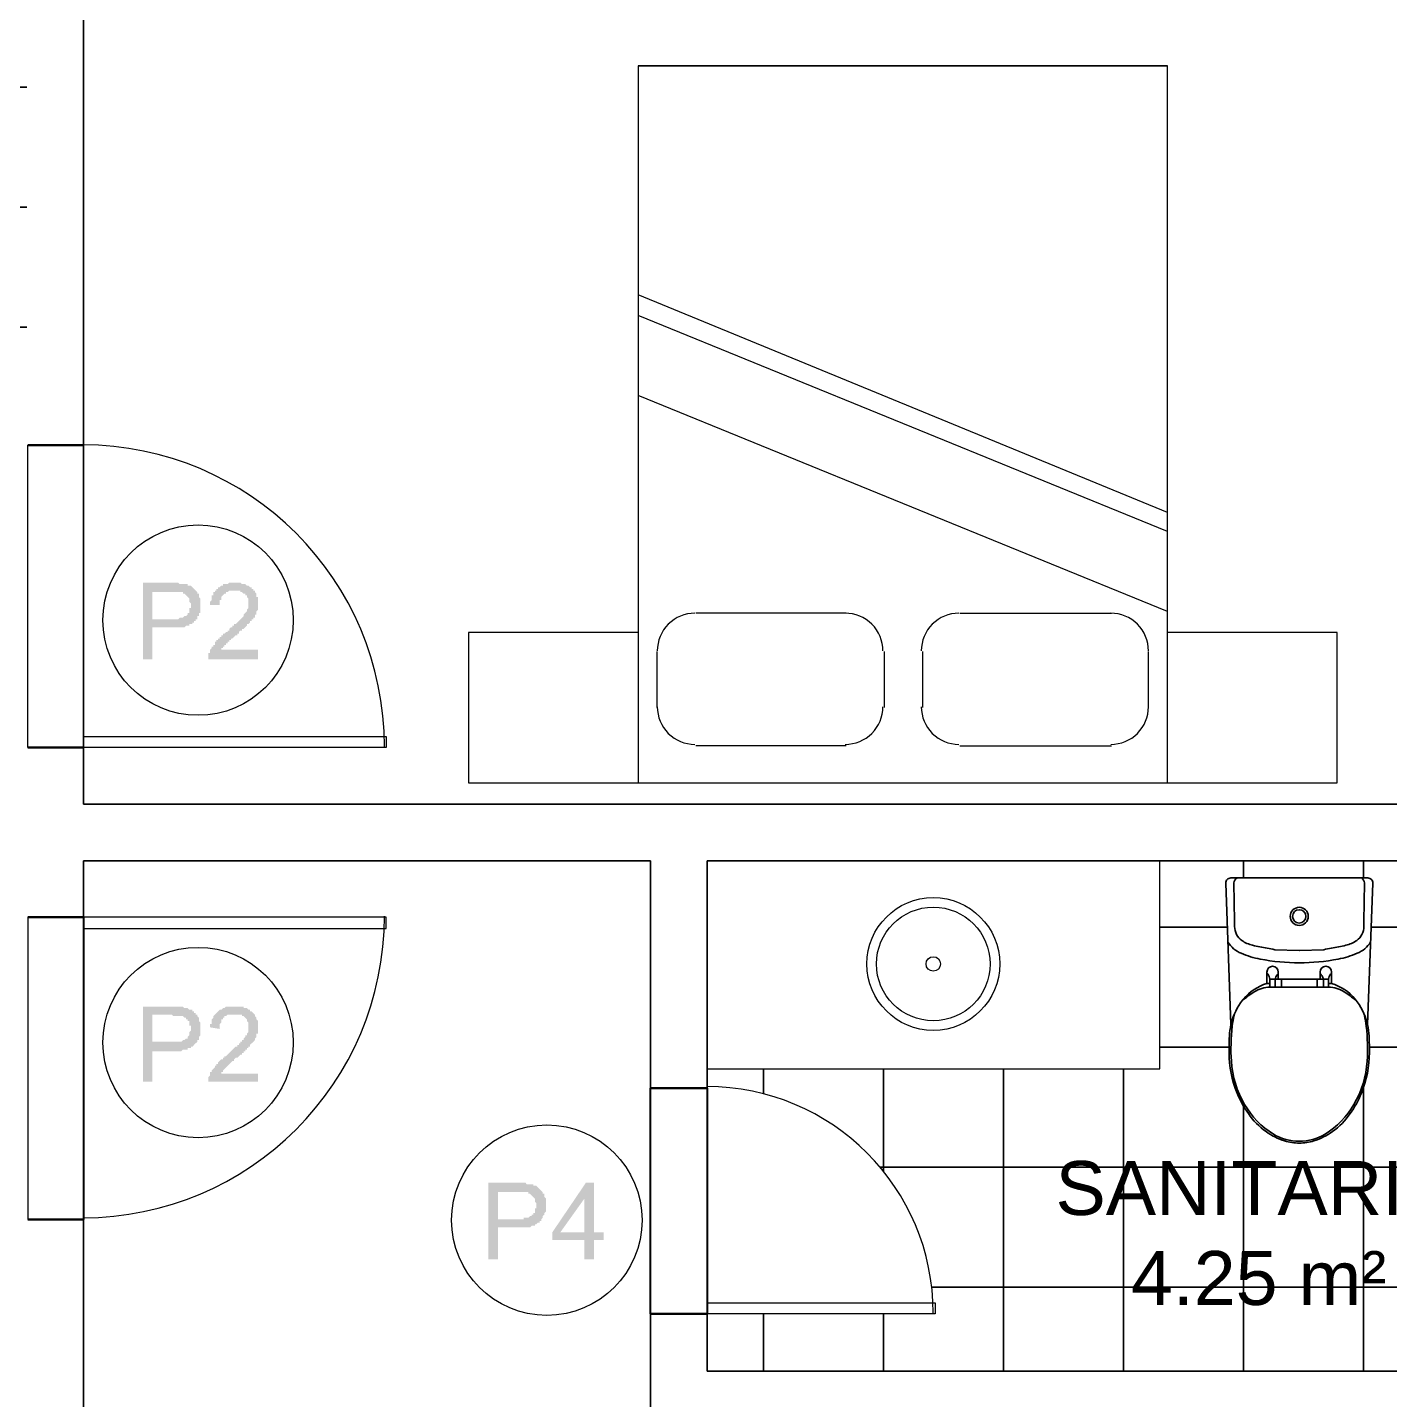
# Model space of a CAD drawing. Header units: metres. Extents: x 6 to 145, y 4 to 18.
# Drawn here: x 51.075 to 54.679, y 10.498 to 14.128 of the extents above; entities that cross this region are included whole.
import ezdxf

# ---------------------------------------------------------------- set-up
doc = ezdxf.new("R2010")
doc.units = ezdxf.units.M
doc.linetypes.add('DASHED2', pattern=[0.375, 0.25, -0.125])
doc.layers.get('0').update_dxf_attribs({"linetype": 'DASHED2'})
for name, color, linetype in [('01', 7, 'Continuous'), ('02', 7, 'Continuous'), ('03-parede vista', 6, 'Continuous'), ('18-Textos', 7, 'Continuous'), ('ARQ - Cotas', 9, 'Continuous'), ('ARQ_', 7, 'Continuous'), ('B_02', 7, 'Continuous'), ('COTA', 5, 'Continuous'), ('J', 7, 'Continuous'), ('MB 01', 7, 'Continuous'), ('O 01', 7, 'Continuous'), ('Q_ESQ CT', 7, 'Continuous'), ('XT', 7, 'Continuous')]:
    doc.layers.add(name, color=color, linetype=linetype)
doc.styles.add('ISA', font='stylu.ttf')
doc.styles.get("Standard").update_dxf_attribs({"font": 'arial.ttf'})
doc.dimstyles.new('ANAPAULA25', dxfattribs={"dimscale": 0, "dimtxt": 0.04, "dimasz": 0.02, "dimexe": 0.1, "dimexo": 0.4, "dimgap": 0.05, "dimtad": 1, "dimzin": 4, "dimdsep": 46, "dimtxsty": 'ISA', "dimblk": 'OBLIQUE', "dimcen": 0.03, "dimse1": 1, "dimse2": 1, "dimclrd": 256, "dimclrt": 256, "dimadec": 0, "dimazin": 0, "dimtfac": 1, "dimtmove": 2, "dimatfit": 3, "dimldrblk": 'OPEN30', "dimfxl": 0.1, "dimtolj": 1, "dimtzin": 0, "dimlwd": -1, "dimarcsym": 0})

# ---------------------------------------------------------------- blocks, each defined once
blk = doc.blocks.new('AD')
at = {"color": 0, "linetype": 'Continuous'}
for p, q in [((13.4033, 14.8185), (13.4111, 14.8183)), ((13.4415, 14.8296), (13.4415, 14.8089)), ((13.5362, 14.8296), (13.5362, 14.8089)), ((13.5745, 14.8185), (13.5667, 14.8183))]:
    blk.add_line(p, q, dxfattribs=at)
blk.add_lwpolyline([(13.4889, 14.3963, 0.080504), (13.5275, 14.402, 0.078597), (13.5767, 14.4266, 0.085165), (13.6236, 14.474, 0.054662), (13.6534, 14.5284, 0.097935), (13.6747, 14.6355, 0.011399), (13.6737, 14.679, 0.044817), (13.6696, 14.7096), (13.6835, 15.0837, 0.425161), (13.6701, 15.0976), (13.4889, 15.0976), (13.3076, 15.0976, 0.425161), (13.2942, 15.0837), (13.3081, 14.7096, 0.044817), (13.304, 14.679, 0.011399), (13.3031, 14.6355, 0.097935), (13.3244, 14.5284, 0.054662), (13.3542, 14.474, 0.085165), (13.401, 14.4266, 0.078597), (13.4502, 14.402, 0.080504)], format="xyb", close=True, dxfattribs=at)
for points in [[(13.3242, 15.0976, 0.222111), (13.3161, 15.0846), (13.3178, 14.982), (13.3178, 14.9692, 0.24332), (13.3369, 14.9323, 0.097363), (13.3655, 14.9194, 0.013235), (13.4041, 14.9115, -0.00515), (13.424, 14.9078), (13.4885, 14.9057)], [(13.6536, 15.0976, -0.222111), (13.6616, 15.0846), (13.66, 14.982), (13.66, 14.9692, -0.24332), (13.6409, 14.9323, -0.097363), (13.6122, 14.9194, -0.013235), (13.5736, 14.9115, 0.00515), (13.5537, 14.9078), (13.4893, 14.9057)], [(13.3, 14.9281, 0.153096), (13.3352, 14.8983, 0.052881), (13.3859, 14.8829, 0.046165), (13.4889, 14.873, 0.046165), (13.5919, 14.8829, 0.052881), (13.6425, 14.8983, 0.153096), (13.6777, 14.9281)], [(13.3412, 14.777, -0.148081), (13.4033, 14.8185), (13.4033, 14.8487, -1), (13.4335, 14.8487), (13.4335, 14.8296), (13.4889, 14.8296), (13.5442, 14.8296), (13.5442, 14.8487, -1), (13.5745, 14.8487), (13.5745, 14.8185, -0.148081), (13.6366, 14.777)], [(13.4111, 14.8089), (13.4111, 14.8295, 0.141063), (13.4056, 14.8436, 0.495304), (13.4033, 14.8436)], [(13.425, 14.8089), (13.425, 14.8296, -0.150493), (13.4307, 14.8415, -0.067488), (13.4336, 14.8439)], [(13.5528, 14.8089), (13.5528, 14.8296, 0.150493), (13.547, 14.8415, 0.067488), (13.5441, 14.8439)], [(13.5667, 14.8089), (13.5667, 14.8295, -0.141063), (13.5722, 14.8436, -0.495304), (13.5745, 14.8436)], [(13.3388, 14.774, -0.022932), (13.3699, 14.7959, -0.131414), (13.4113, 14.8089)], [(13.3388, 14.774, -0.005944), (13.3412, 14.777)], [(13.639, 14.774, 0.022932), (13.6079, 14.7959, 0.131414), (13.5665, 14.8089)], [(13.6366, 14.777, -0.109886), (13.6685, 14.7141, -0.006747), (13.6696, 14.7096)], [(13.3081, 14.7096, -0.006747), (13.3092, 14.7141, -0.103874), (13.3388, 14.774, -0.103874)], [(13.4889, 14.401, -0.142506), (13.4204, 14.42, -0.122701), (13.3443, 14.4981, -0.11652), (13.3092, 14.6127, -0.045048), (13.3116, 14.7055, -0.024714), (13.3163, 14.734)], [(13.4889, 14.401, 0.142506), (13.5573, 14.42, 0.122701), (13.6335, 14.4981, 0.11652), (13.6685, 14.6127, 0.045048), (13.6661, 14.7055, 0.024714), (13.6614, 14.734)]]:
    blk.add_lwpolyline(points, format="xyb", dxfattribs=at)
for points in [[(13.4335, 14.8296), (13.4113, 14.8296)], [(13.5442, 14.8296), (13.5665, 14.8296)], [(13.4889, 14.8089), (13.4113, 14.8089)], [(13.4889, 14.8089), (13.5665, 14.8089)]]:
    blk.add_lwpolyline(points, dxfattribs=at)
at = {"color": 0}
for radius in [0.0239, 0.0177]:
    blk.add_circle((13.4889, 14.996), radius, dxfattribs=at)
blk = doc.blocks.new('_Oblique')
at = {"color": 0, "linetype": 'ByBlock', "lineweight": -2}
blk.add_line((-0.5, -0.5), (0.5, 0.5), dxfattribs=at)
blk = doc.blocks.new('*D278')
at = {"layer": 'COTA', "ltscale": 1000, "transparency": 16777216}
blk.add_line((42.0734, 4.2115), (56.1734, 4.2115), dxfattribs=at)
at = {"layer": 'Defpoints', "color": 0, "ltscale": 1000, "transparency": 16777216}
for p in [(42.0734, 11.3232), (56.1734, 11.3232), (56.1734, 4.2115)]:
    blk.add_point(p, dxfattribs=at)
at = {"layer": 'COTA', "ltscale": 1000, "transparency": 16777216, "xscale": 0.02, "yscale": 0.02, "zscale": 0.02, "rotation": 180}
blk.add_blockref('_Oblique', (42.0734, 4.2115), dxfattribs=at)
at = {"layer": 'COTA', "ltscale": 1000, "transparency": 16777216, "xscale": 0.02, "yscale": 0.02, "zscale": 0.02}
blk.add_blockref('_Oblique', (56.1734, 4.2115), dxfattribs=at)
at = {"layer": 'COTA', "ltscale": 1000, "transparency": 16777216, "insert": (49.1234, 4.2825), "char_height": 0.04, "attachment_point": 5, "style": 'ISA'}
blk.add_mtext('\\A1;14.10', dxfattribs=at)
blk = doc.blocks.new('_Open30')
at = {"layer": 'ARQ - Cotas', "color": 0, "lineweight": -2}
for p, q in [((-1, 0.27), (0, 0)), ((0, 0), (-1, -0.27)), ((0, 0), (-1, 0))]:
    blk.add_line(p, q, dxfattribs=at)
blk = doc.blocks.new('*D306')
at = {"layer": 'COTA', "ltscale": 1000, "transparency": 16777216}
blk.add_line((56.1734, 16.7081), (42.0734, 16.7081), dxfattribs=at)
at = {"layer": 'Defpoints', "color": 0, "ltscale": 1000, "transparency": 16777216}
for p in [(42.0734, 16.7081), (42.0734, 12.0732), (56.1734, 12.0732)]:
    blk.add_point(p, dxfattribs=at)
at = {"layer": 'COTA', "ltscale": 1000, "transparency": 16777216, "xscale": 0.02, "yscale": 0.02, "zscale": 0.02, "rotation": 180}
blk.add_blockref('_Oblique', (42.0734, 16.7081), dxfattribs=at)
at = {"layer": 'COTA', "ltscale": 1000, "transparency": 16777216, "xscale": 0.02, "yscale": 0.02, "zscale": 0.02}
blk.add_blockref('_Oblique', (56.1734, 16.7081), dxfattribs=at)
at = {"layer": 'COTA', "ltscale": 1000, "transparency": 16777216, "insert": (49.1234, 16.7792), "char_height": 0.04, "attachment_point": 5, "style": 'ISA'}
blk.add_mtext('\\A1;14.10', dxfattribs=at)
blk = doc.blocks.new('*D320')
at = {"layer": 'COTA', "ltscale": 1000, "transparency": 16777216}
blk.add_line((41.1987, 16.0232), (41.1987, 5.8732), dxfattribs=at)
at = {"layer": 'Defpoints', "color": 0, "ltscale": 1000, "transparency": 16777216}
for p in [(49.4234, 16.0232), (41.1987, 5.8732), (51.2234, 5.8732)]:
    blk.add_point(p, dxfattribs=at)
at = {"layer": 'COTA', "ltscale": 1000, "transparency": 16777216, "xscale": 0.02, "yscale": 0.02, "zscale": 0.02}
for p, rotation in [((41.1987, 16.0232), 90), ((41.1987, 5.8732), 270)]:
    blk.add_blockref('_Oblique', p, dxfattribs=dict(at, rotation=rotation))
at = {"layer": 'COTA', "ltscale": 1000, "transparency": 16777216, "insert": (41.1276, 10.9482), "char_height": 0.04, "attachment_point": 5, "rotation": 90, "style": 'ISA'}
blk.add_mtext('\\A1;10.15', dxfattribs=at)

msp = doc.modelspace()

# ---------------------------------------------------------------- hatches: boundary and pattern name
at = {"ltscale": 1000}
h = msp.add_hatch(dxfattribs=at)
h.set_pattern_fill('ANSI37', color=8, scale=0.1, angle=45)
h.paths.add_polyline_path([(55.024, 11.9232), (54.0715, 11.9232), (54.0715, 11.3728), (52.8734, 11.3728), (52.8734, 11.3263, -0.400597), (53.4709, 10.7543), (53.4764, 10.7543), (53.4764, 10.7247), (52.8734, 10.7247), (52.8734, 10.5732), (55.024, 10.5732)])
h.paths.add_polyline_path([(54.6047, 11.3091, -0.054662), (54.5749, 11.2546, -0.085165), (54.528, 11.2073, -0.078597), (54.4788, 11.1826, -0.080504), (54.4402, 11.1769, -0.080504), (54.4016, 11.1826, -0.078597), (54.3524, 11.2073, -0.085165), (54.3055, 11.2546, -0.054662), (54.2757, 11.3091, -0.097935), (54.2544, 11.4161, -0.011399), (54.2554, 11.4597, -0.044817), (54.2595, 11.4902), (54.2455, 11.8643, -0.425161), (54.259, 11.8782), (54.4402, 11.8782), (54.6214, 11.8782, -0.425161), (54.6348, 11.8643), (54.6209, 11.4902, -0.044817), (54.625, 11.4597, -0.011399), (54.626, 11.4161, -0.097935)], flags=16)
h.paths.add_polyline_path([(54.5903, 11.5546, 0.022932), (54.5592, 11.5765, 0.131414), (54.5178, 11.5895), (54.4402, 11.5895), (54.3626, 11.5895, 0.131414), (54.3212, 11.5765, 0.022932), (54.2901, 11.5546, -0.005944), (54.2925, 11.5576, -0.148081), (54.3546, 11.5991), (54.3546, 11.6294, -1), (54.3849, 11.6294), (54.3849, 11.6102), (54.4402, 11.6102), (54.4955, 11.6102), (54.4955, 11.6294, -1), (54.5258, 11.6294), (54.5258, 11.5991, -0.148081), (54.5879, 11.5576, -0.005944)], flags=0)
h.paths.add_polyline_path([(54.4163, 11.7766, -1), (54.464, 11.7766, -1)], flags=0)
h.paths.add_polyline_path([(54.4225, 11.7766, -1), (54.4579, 11.7766, -1)], flags=0)
h.paths.add_polyline_path([(56.0234, 11.9232), (55.0536, 11.9232), (55.0536, 10.5732), (56.0234, 10.5732)])
h.paths.add_polyline_path([(47.7925, 14.6732), (47.3234, 14.6732), (47.0234, 14.6732), (47.0234, 13.2732), (47.7925, 13.2732)])
h.paths.add_polyline_path([(49.0202, 14.6732), (47.8221, 14.6732), (47.8221, 13.2732), (48.1761, 13.2732), (48.1761, 13.2732), (48.1761, 13.8749, -0.009569), (48.199, 13.8743), (48.2057, 13.8743), (48.2057, 13.874, -0.399669), (48.7722, 13.2732), (48.773, 13.2732), (49.0202, 13.2732)])
h.paths.add_polyline_path([(48.0802, 14.1779, -0.011399), (48.0812, 14.2214, -0.044817), (48.0853, 14.252), (48.0713, 14.6261, -0.425161), (48.0848, 14.64), (48.266, 14.64), (48.4472, 14.64, -0.425161), (48.4606, 14.6261), (48.4467, 14.252, -0.044817), (48.4508, 14.2214, -0.011399), (48.4518, 14.1779, -0.097935), (48.4305, 14.0709, -0.054662), (48.4007, 14.0164, -0.085165), (48.3538, 13.969, -0.078597), (48.3046, 13.9444, -0.080504), (48.266, 13.9387, -0.080504), (48.2274, 13.9444, -0.078597), (48.1782, 13.969, -0.085165), (48.1313, 14.0164, -0.054662), (48.1015, 14.0709, -0.097935)], flags=16)
h.paths.add_polyline_path([(48.1159, 14.3164, -0.005944), (48.1183, 14.3194, -0.148081), (48.1804, 14.3609), (48.1804, 14.3911, -1), (48.2107, 14.3911), (48.2107, 14.372), (48.266, 14.372), (48.3213, 14.372), (48.3213, 14.3911, -1), (48.3516, 14.3911), (48.3516, 14.3609, -0.148081), (48.4137, 14.3194, -0.005944), (48.4161, 14.3164, 0.022932), (48.385, 14.3383, 0.131414), (48.3436, 14.3513), (48.266, 14.3513), (48.1884, 14.3513, 0.131414), (48.147, 14.3383, 0.022932)], flags=0)
h.paths.add_polyline_path([(48.2421, 14.5384, -1), (48.2899, 14.5384, -1)], flags=0)
h.paths.add_polyline_path([(48.2483, 14.5384, -1), (48.2837, 14.5384, -1)], flags=0)
h.paths.add_polyline_path([(51.0734, 15.4752), (50.4721, 15.4752, -0.360387), (50.2152, 15.4752), (49.5734, 15.4752), (49.5734, 14.2729), (51.0734, 14.2729), (51.0734, 14.3739), (50.4742, 14.3739, -0.415637), (51.0734, 14.9756)])
h.paths.add_polyline_path([(50.2622, 14.7832, -0.085165), (50.3096, 14.7364, -0.078597), (50.3342, 14.6872, -0.080504), (50.3399, 14.6485, -0.080504), (50.3342, 14.6099, -0.078597), (50.3096, 14.5607, -0.085165), (50.2622, 14.5138, -0.054662), (50.2078, 14.484, -0.097935), (50.1008, 14.4627, -0.011399), (50.0572, 14.4637, -0.044817), (50.0267, 14.4678), (49.6526, 14.4539, -0.425161), (49.6386, 14.4673), (49.6386, 14.6485), (49.6386, 14.8298, -0.425161), (49.6526, 14.8432), (50.0267, 14.8293, -0.044817), (50.0572, 14.8334, -0.011399), (50.1008, 14.8343, -0.097935), (50.2078, 14.813, -0.054662)], flags=16)
h.paths.add_polyline_path([(50.3162, 14.717, -0.142506), (50.3352, 14.6485, -0.142506), (50.3162, 14.5801, -0.122701), (50.2381, 14.5039, -0.11652), (50.1235, 14.4689, -0.045048), (50.0307, 14.4713, -0.027591), (49.999, 14.4767, -0.065952), (49.9622, 14.4984, -0.005944), (49.9592, 14.5008, -0.148081), (49.9178, 14.5629), (49.8875, 14.5629, -1), (49.8875, 14.5932), (49.9066, 14.5932), (49.9066, 14.6485), (49.9066, 14.7039), (49.8875, 14.7039, -1), (49.8875, 14.7341), (49.9178, 14.7341, -0.148081), (49.9592, 14.7962, -0.071924), (49.999, 14.8203, -0.027591), (50.0307, 14.8258, -0.045048), (50.1235, 14.8282, -0.11652), (50.2381, 14.7931, -0.122701)], flags=0)
h.paths.add_polyline_path([(49.9273, 14.6485), (49.9273, 14.5707), (49.9066, 14.5707), (49.9066, 14.5846), (49.9273, 14.5846), (49.9273, 14.6485), (49.9273, 14.7124), (49.9066, 14.7124), (49.9066, 14.7263), (49.9273, 14.7263)], flags=0)
h.paths.add_polyline_path([(49.7641, 14.6485, -1), (49.7164, 14.6485, -1)], flags=0)
h.paths.add_polyline_path([(49.758, 14.6485, -1), (49.7225, 14.6485, -1)], flags=0)
h.paths.add_polyline_path([(51.0734, 14.2433), (49.5734, 14.2433), (49.5734, 13.2732), (51.0734, 13.2732)])
h.paths.add_polyline_path([(53.7594, 10.6674), (54.906, 10.6674), (54.906, 11.2003), (53.7594, 11.2003)], flags=24)
h.paths.add_polyline_path([(47.2579, 13.4619), (48.4045, 13.4619), (48.4045, 13.9947), (47.2579, 13.9947)], flags=9)
h.paths.add_polyline_path([(49.8007, 13.4361), (50.9473, 13.4361), (50.9473, 13.9689), (49.8007, 13.9689)], flags=24)
at = {"layer": 'XT', "transparency": 33554559}
h = msp.add_hatch(color=256, dxfattribs=at)
h.paths.add_polyline_path([(51.3801, 12.4567), (51.3801, 12.6599), (51.4563, 12.6599), (51.4606, 12.6599), (51.4648, 12.6599), (51.4648, 12.6599), (51.469, 12.6599), (51.4733, 12.6599), (51.4733, 12.6599), (51.4775, 12.6556), (51.4817, 12.6556), (51.4817, 12.6556), (51.486, 12.6556), (51.486, 12.6556), (51.4902, 12.6556), (51.4902, 12.6556), (51.4944, 12.6556), (51.4987, 12.6556), (51.4987, 12.6514), (51.5029, 12.6514), (51.5071, 12.6514), (51.5071, 12.6514), (51.5114, 12.6472), (51.5114, 12.6472), (51.5114, 12.6472), (51.5156, 12.6429), (51.5156, 12.6429), (51.5198, 12.6387), (51.5198, 12.6387), (51.5241, 12.6345), (51.5241, 12.6345), (51.5241, 12.6302), (51.5283, 12.6302), (51.5283, 12.626), (51.5283, 12.626), (51.5283, 12.6218), (51.5283, 12.6218), (51.5325, 12.6175), (51.5325, 12.6133), (51.5325, 12.6133), (51.5325, 12.6091), (51.5325, 12.6048), (51.5325, 12.6048), (51.5325, 12.6006), (51.5325, 12.6006), (51.5325, 12.5964), (51.5325, 12.5964), (51.5325, 12.5921), (51.5325, 12.5879), (51.5325, 12.5879), (51.5325, 12.5837), (51.5325, 12.5794), (51.5283, 12.5794), (51.5283, 12.5752), (51.5283, 12.5752), (51.5283, 12.571), (51.5241, 12.571), (51.5241, 12.5667), (51.5241, 12.5625), (51.5198, 12.5625), (51.5198, 12.5583), (51.5156, 12.5583), (51.5156, 12.5583), (51.5156, 12.554), (51.5156, 12.554), (51.5114, 12.554), (51.5114, 12.5498), (51.5071, 12.5498), (51.5071, 12.5498), (51.5029, 12.5498), (51.5029, 12.5456), (51.4987, 12.5456), (51.4987, 12.5456), (51.4944, 12.5456), (51.4944, 12.5456), (51.4902, 12.5413), (51.486, 12.5413), (51.486, 12.5413), (51.4817, 12.5413), (51.4775, 12.5413), (51.4775, 12.5413), (51.4733, 12.5413), (51.469, 12.5413), (51.4648, 12.5413), (51.4606, 12.5413), (51.4606, 12.5413), (51.4563, 12.5413), (51.4055, 12.5413), (51.4055, 12.4567)], flags=0)
h.paths.add_polyline_path([(51.4055, 12.5625), (51.4606, 12.5625), (51.4606, 12.5625), (51.4648, 12.5625), (51.469, 12.5625), (51.4733, 12.5625), (51.4733, 12.5625), (51.4775, 12.5667), (51.4817, 12.5667), (51.4817, 12.5667), (51.486, 12.5667), (51.486, 12.5667), (51.4902, 12.571), (51.4902, 12.571), (51.4944, 12.571), (51.4944, 12.571), (51.4944, 12.571), (51.4987, 12.5752), (51.4987, 12.5752), (51.4987, 12.5794), (51.5029, 12.5794), (51.5029, 12.5837), (51.5029, 12.5837), (51.5029, 12.5879), (51.5029, 12.5921), (51.5071, 12.5921), (51.5071, 12.5964), (51.5071, 12.6006), (51.5071, 12.6006), (51.5071, 12.6048), (51.5029, 12.6091), (51.5029, 12.6091), (51.5029, 12.6133), (51.5029, 12.6175), (51.5029, 12.6175), (51.4987, 12.6218), (51.4987, 12.6218), (51.4987, 12.6218), (51.4944, 12.626), (51.4944, 12.626), (51.4902, 12.6302), (51.4902, 12.6302), (51.486, 12.6302), (51.486, 12.6345), (51.4817, 12.6345), (51.4817, 12.6345), (51.4775, 12.6345), (51.4775, 12.6345), (51.4733, 12.6345), (51.4733, 12.6345), (51.469, 12.6345), (51.4648, 12.6345), (51.4606, 12.6345), (51.4563, 12.6345), (51.4055, 12.6345)], flags=0)
for points in [[(51.685, 12.4821), (51.685, 12.4567), (51.5537, 12.4567), (51.5537, 12.4609), (51.5537, 12.4651), (51.5537, 12.4651), (51.5537, 12.4694), (51.5537, 12.4736), (51.558, 12.4736), (51.558, 12.4736), (51.558, 12.4778), (51.558, 12.4821), (51.558, 12.4821), (51.5622, 12.4863), (51.5622, 12.4863), (51.5622, 12.4905), (51.5664, 12.4905), (51.5664, 12.4948), (51.5707, 12.4948), (51.5707, 12.499), (51.5707, 12.5032), (51.5749, 12.5032), (51.5749, 12.5032), (51.5749, 12.5075), (51.5791, 12.5075), (51.5791, 12.5075), (51.5791, 12.5117), (51.5834, 12.5117), (51.5834, 12.5159), (51.5876, 12.5159), (51.5876, 12.5202), (51.5918, 12.5202), (51.5918, 12.5244), (51.5961, 12.5244), (51.5961, 12.5244), (51.6003, 12.5286), (51.6045, 12.5286), (51.6045, 12.5329), (51.6088, 12.5329), (51.6088, 12.5371), (51.613, 12.5413), (51.6172, 12.5413), (51.6172, 12.5456), (51.6215, 12.5456), (51.6215, 12.5498), (51.6257, 12.5498), (51.6299, 12.554), (51.6299, 12.554), (51.6342, 12.5583), (51.6342, 12.5583), (51.6342, 12.5583), (51.6384, 12.5625), (51.6384, 12.5625), (51.6426, 12.5667), (51.6426, 12.5667), (51.6426, 12.5667), (51.6469, 12.571), (51.6469, 12.571), (51.6469, 12.5752), (51.6469, 12.5752), (51.6511, 12.5794), (51.6511, 12.5794), (51.6553, 12.5837), (51.6553, 12.5837), (51.6553, 12.5879), (51.6596, 12.5921), (51.6596, 12.5921), (51.6596, 12.5964), (51.6596, 12.5964), (51.6596, 12.6006), (51.6596, 12.6006), (51.6596, 12.6048), (51.6596, 12.6091), (51.6596, 12.6091), (51.6596, 12.6133), (51.6596, 12.6133), (51.6596, 12.6175), (51.6553, 12.6218), (51.6553, 12.6218), (51.6553, 12.626), (51.6511, 12.626), (51.6511, 12.6302), (51.6511, 12.6302), (51.6469, 12.6302), (51.6469, 12.6302), (51.6426, 12.6345), (51.6426, 12.6345), (51.6384, 12.6345), (51.6384, 12.6387), (51.6342, 12.6387), (51.6299, 12.6387), (51.6299, 12.6387), (51.6257, 12.6387), (51.6215, 12.6387), (51.6215, 12.6387), (51.6172, 12.6387), (51.613, 12.6387), (51.613, 12.6387), (51.6088, 12.6387), (51.6045, 12.6345), (51.6045, 12.6345), (51.6003, 12.6345), (51.6003, 12.6302), (51.5961, 12.6302), (51.5961, 12.6302), (51.5961, 12.6302), (51.5918, 12.626), (51.5918, 12.626), (51.5876, 12.6218), (51.5876, 12.6218), (51.5876, 12.6175), (51.5876, 12.6133), (51.5834, 12.6133), (51.5834, 12.6091), (51.5834, 12.6091), (51.5834, 12.6048), (51.5834, 12.6006), (51.5834, 12.6006), (51.558, 12.6006), (51.558, 12.6048), (51.558, 12.6091), (51.558, 12.6091), (51.5622, 12.6133), (51.5622, 12.6175), (51.5622, 12.6175), (51.5622, 12.6218), (51.5622, 12.626), (51.5664, 12.626), (51.5664, 12.6302), (51.5664, 12.6302), (51.5664, 12.6345), (51.5707, 12.6345), (51.5707, 12.6387), (51.5749, 12.6387), (51.5749, 12.6429), (51.5749, 12.6429), (51.5791, 12.6429), (51.5791, 12.6472), (51.5834, 12.6472), (51.5834, 12.6472), (51.5876, 12.6514), (51.5876, 12.6514), (51.5918, 12.6514), (51.5918, 12.6556), (51.5961, 12.6556), (51.5961, 12.6556), (51.6003, 12.6556), (51.6045, 12.6556), (51.6045, 12.6556), (51.6088, 12.6599), (51.613, 12.6599), (51.613, 12.6599), (51.6172, 12.6599), (51.6215, 12.6599), (51.6215, 12.6599), (51.6257, 12.6599), (51.6299, 12.6599), (51.6342, 12.6599), (51.6342, 12.6599), (51.6384, 12.6599), (51.6426, 12.6556), (51.6426, 12.6556), (51.6469, 12.6556), (51.6469, 12.6556), (51.6511, 12.6556), (51.6553, 12.6514), (51.6553, 12.6514), (51.6596, 12.6514), (51.6596, 12.6514), (51.6638, 12.6472), (51.6638, 12.6472), (51.668, 12.6472), (51.668, 12.6429), (51.668, 12.6429), (51.6723, 12.6429), (51.6723, 12.6387), (51.6765, 12.6387), (51.6765, 12.6345), (51.6765, 12.6345), (51.6807, 12.6302), (51.6807, 12.626), (51.6807, 12.626), (51.6807, 12.6218), (51.685, 12.6218), (51.685, 12.6175), (51.685, 12.6175), (51.685, 12.6133), (51.685, 12.6091), (51.685, 12.6091), (51.685, 12.6048), (51.685, 12.6048), (51.685, 12.6006), (51.685, 12.5964), (51.685, 12.5964), (51.685, 12.5921), (51.685, 12.5921), (51.685, 12.5879), (51.6807, 12.5837), (51.6807, 12.5837), (51.6807, 12.5794), (51.6807, 12.5794), (51.6807, 12.5752), (51.6765, 12.5752), (51.6765, 12.571), (51.6765, 12.5667), (51.6723, 12.5667), (51.6723, 12.5625), (51.668, 12.5625), (51.668, 12.5583), (51.6638, 12.5583), (51.6638, 12.554), (51.6638, 12.554), (51.6638, 12.554), (51.6596, 12.5498), (51.6596, 12.5498), (51.6553, 12.5498), (51.6553, 12.5456), (51.6553, 12.5456), (51.6511, 12.5413), (51.6511, 12.5413), (51.6469, 12.5371), (51.6469, 12.5371), (51.6426, 12.5371), (51.6426, 12.5329), (51.6384, 12.5329), (51.6342, 12.5286), (51.6342, 12.5244), (51.6299, 12.5244), (51.6299, 12.5202), (51.6257, 12.5202), (51.6215, 12.5159), (51.6215, 12.5159), (51.6172, 12.5117), (51.613, 12.5117), (51.613, 12.5075), (51.6088, 12.5075), (51.6088, 12.5032), (51.6045, 12.5032), (51.6045, 12.499), (51.6045, 12.499), (51.6003, 12.499), (51.6003, 12.499), (51.6003, 12.4948), (51.6003, 12.4948), (51.5961, 12.4948), (51.5961, 12.4905), (51.5918, 12.4905), (51.5918, 12.4863), (51.5876, 12.4863), (51.5876, 12.4821), (51.5876, 12.4821)], [(51.685, 11.3602), (51.685, 11.339), (51.5537, 11.339), (51.5537, 11.3432), (51.5537, 11.3432), (51.5537, 11.3475), (51.5537, 11.3475), (51.5537, 11.3517), (51.558, 11.3559), (51.558, 11.3559), (51.558, 11.3559), (51.558, 11.3602), (51.558, 11.3644), (51.5622, 11.3644), (51.5622, 11.3686), (51.5622, 11.3686), (51.5664, 11.3729), (51.5664, 11.3729), (51.5707, 11.3771), (51.5707, 11.3771), (51.5707, 11.3813), (51.5749, 11.3813), (51.5749, 11.3856), (51.5749, 11.3856), (51.5791, 11.3856), (51.5791, 11.3898), (51.5791, 11.3898), (51.5834, 11.394), (51.5834, 11.394), (51.5876, 11.3983), (51.5876, 11.3983), (51.5918, 11.3983), (51.5918, 11.4025), (51.5961, 11.4025), (51.5961, 11.4067), (51.6003, 11.4067), (51.6045, 11.411), (51.6045, 11.411), (51.6088, 11.4152), (51.6088, 11.4152), (51.613, 11.4194), (51.6172, 11.4237), (51.6172, 11.4237), (51.6215, 11.4279), (51.6215, 11.4279), (51.6257, 11.4321), (51.6299, 11.4321), (51.6299, 11.4364), (51.6342, 11.4364), (51.6342, 11.4364), (51.6342, 11.4406), (51.6384, 11.4406), (51.6384, 11.4448), (51.6426, 11.4448), (51.6426, 11.4491), (51.6426, 11.4491), (51.6469, 11.4491), (51.6469, 11.4533), (51.6469, 11.4533), (51.6469, 11.4533), (51.6511, 11.4575), (51.6511, 11.4618), (51.6553, 11.4618), (51.6553, 11.466), (51.6553, 11.466), (51.6596, 11.4702), (51.6596, 11.4745), (51.6596, 11.4745), (51.6596, 11.4787), (51.6596, 11.4787), (51.6596, 11.4829), (51.6596, 11.4829), (51.6596, 11.4872), (51.6596, 11.4914), (51.6596, 11.4914), (51.6596, 11.4956), (51.6596, 11.4956), (51.6553, 11.4999), (51.6553, 11.5041), (51.6553, 11.5041), (51.6511, 11.5083), (51.6511, 11.5083), (51.6511, 11.5083), (51.6469, 11.5126), (51.6469, 11.5126), (51.6426, 11.5126), (51.6426, 11.5168), (51.6384, 11.5168), (51.6384, 11.5168), (51.6342, 11.5168), (51.6299, 11.5168), (51.6299, 11.5168), (51.6257, 11.5168), (51.6215, 11.5168), (51.6215, 11.5168), (51.6172, 11.5168), (51.613, 11.5168), (51.613, 11.5168), (51.6088, 11.5168), (51.6045, 11.5168), (51.6045, 11.5168), (51.6003, 11.5126), (51.6003, 11.5126), (51.5961, 11.5126), (51.5961, 11.5083), (51.5961, 11.5083), (51.5918, 11.5083), (51.5918, 11.5041), (51.5876, 11.5041), (51.5876, 11.4999), (51.5876, 11.4956), (51.5876, 11.4956), (51.5834, 11.4914), (51.5834, 11.4914), (51.5834, 11.4872), (51.5834, 11.4829), (51.5834, 11.4829), (51.5834, 11.4787), (51.558, 11.4829), (51.558, 11.4829), (51.558, 11.4872), (51.558, 11.4914), (51.5622, 11.4914), (51.5622, 11.4956), (51.5622, 11.4999), (51.5622, 11.4999), (51.5622, 11.5041), (51.5664, 11.5083), (51.5664, 11.5083), (51.5664, 11.5126), (51.5664, 11.5126), (51.5707, 11.5168), (51.5707, 11.5168), (51.5749, 11.521), (51.5749, 11.521), (51.5749, 11.521), (51.5791, 11.5253), (51.5791, 11.5253), (51.5834, 11.5295), (51.5834, 11.5295), (51.5876, 11.5295), (51.5876, 11.5295), (51.5918, 11.5337), (51.5918, 11.5337), (51.5961, 11.5337), (51.5961, 11.5337), (51.6003, 11.538), (51.6045, 11.538), (51.6045, 11.538), (51.6088, 11.538), (51.613, 11.538), (51.613, 11.538), (51.6172, 11.538), (51.6215, 11.538), (51.6215, 11.538), (51.6257, 11.538), (51.6299, 11.538), (51.6342, 11.538), (51.6342, 11.538), (51.6384, 11.538), (51.6426, 11.538), (51.6426, 11.538), (51.6469, 11.538), (51.6469, 11.5337), (51.6511, 11.5337), (51.6553, 11.5337), (51.6553, 11.5337), (51.6596, 11.5295), (51.6596, 11.5295), (51.6638, 11.5295), (51.6638, 11.5253), (51.668, 11.5253), (51.668, 11.5253), (51.668, 11.5253), (51.6723, 11.521), (51.6723, 11.521), (51.6765, 11.5168), (51.6765, 11.5168), (51.6765, 11.5126), (51.6807, 11.5083), (51.6807, 11.5083), (51.6807, 11.5041), (51.6807, 11.5041), (51.685, 11.4999), (51.685, 11.4999), (51.685, 11.4956), (51.685, 11.4914), (51.685, 11.4914), (51.685, 11.4872), (51.685, 11.4829), (51.685, 11.4829), (51.685, 11.4829), (51.685, 11.4787), (51.685, 11.4745), (51.685, 11.4745), (51.685, 11.4702), (51.685, 11.466), (51.6807, 11.466), (51.6807, 11.4618), (51.6807, 11.4618), (51.6807, 11.4575), (51.6807, 11.4575), (51.6765, 11.4533), (51.6765, 11.4491), (51.6765, 11.4491), (51.6723, 11.4448), (51.6723, 11.4448), (51.668, 11.4406), (51.668, 11.4406), (51.6638, 11.4364), (51.6638, 11.4364), (51.6638, 11.4321), (51.6638, 11.4321), (51.6596, 11.4321), (51.6596, 11.4279), (51.6553, 11.4279), (51.6553, 11.4279), (51.6553, 11.4237), (51.6511, 11.4237), (51.6511, 11.4194), (51.6469, 11.4194), (51.6469, 11.4152), (51.6426, 11.4152), (51.6426, 11.411), (51.6384, 11.411), (51.6342, 11.4067), (51.6342, 11.4067), (51.6299, 11.4025), (51.6299, 11.4025), (51.6257, 11.4025), (51.6215, 11.3983), (51.6215, 11.394), (51.6172, 11.394), (51.613, 11.3898), (51.613, 11.3898), (51.6088, 11.3856), (51.6088, 11.3856), (51.6045, 11.3813), (51.6045, 11.3813), (51.6045, 11.3813), (51.6003, 11.3771), (51.6003, 11.3771), (51.6003, 11.3771), (51.6003, 11.3771), (51.5961, 11.3729), (51.5961, 11.3729), (51.5918, 11.3686), (51.5918, 11.3644), (51.5876, 11.3644), (51.5876, 11.3602), (51.5876, 11.3602)]]:
    msp.add_hatch(color=256, dxfattribs=at).paths.add_polyline_path(points)
h = msp.add_hatch(color=256, dxfattribs=at)
h.paths.add_polyline_path([(51.3801, 11.339), (51.3801, 11.538), (51.4563, 11.538), (51.4606, 11.538), (51.4648, 11.538), (51.4648, 11.538), (51.469, 11.538), (51.4733, 11.538), (51.4733, 11.538), (51.4775, 11.538), (51.4817, 11.538), (51.4817, 11.538), (51.486, 11.538), (51.486, 11.538), (51.4902, 11.5337), (51.4902, 11.5337), (51.4944, 11.5337), (51.4987, 11.5337), (51.4987, 11.5337), (51.5029, 11.5295), (51.5071, 11.5295), (51.5071, 11.5295), (51.5114, 11.5295), (51.5114, 11.5253), (51.5114, 11.5253), (51.5156, 11.5253), (51.5156, 11.521), (51.5198, 11.521), (51.5198, 11.5168), (51.5241, 11.5168), (51.5241, 11.5126), (51.5241, 11.5126), (51.5283, 11.5083), (51.5283, 11.5083), (51.5283, 11.5041), (51.5283, 11.5041), (51.5283, 11.4999), (51.5325, 11.4956), (51.5325, 11.4956), (51.5325, 11.4914), (51.5325, 11.4914), (51.5325, 11.4872), (51.5325, 11.4829), (51.5325, 11.4829), (51.5325, 11.4787), (51.5325, 11.4787), (51.5325, 11.4745), (51.5325, 11.4702), (51.5325, 11.4702), (51.5325, 11.466), (51.5325, 11.4618), (51.5325, 11.4618), (51.5283, 11.4575), (51.5283, 11.4575), (51.5283, 11.4533), (51.5283, 11.4491), (51.5241, 11.4491), (51.5241, 11.4448), (51.5241, 11.4448), (51.5198, 11.4406), (51.5198, 11.4406), (51.5156, 11.4364), (51.5156, 11.4364), (51.5156, 11.4364), (51.5156, 11.4364), (51.5114, 11.4321), (51.5114, 11.4321), (51.5071, 11.4321), (51.5071, 11.4279), (51.5029, 11.4279), (51.5029, 11.4279), (51.4987, 11.4279), (51.4987, 11.4237), (51.4944, 11.4237), (51.4944, 11.4237), (51.4902, 11.4237), (51.486, 11.4237), (51.486, 11.4237), (51.4817, 11.4194), (51.4775, 11.4194), (51.4775, 11.4194), (51.4733, 11.4194), (51.469, 11.4194), (51.4648, 11.4194), (51.4606, 11.4194), (51.4606, 11.4194), (51.4563, 11.4194), (51.4055, 11.4194), (51.4055, 11.339)], flags=0)
h.paths.add_polyline_path([(51.4055, 11.4448), (51.4606, 11.4448), (51.4606, 11.4448), (51.4648, 11.4448), (51.469, 11.4448), (51.4733, 11.4448), (51.4733, 11.4448), (51.4775, 11.4448), (51.4817, 11.4448), (51.4817, 11.4448), (51.486, 11.4491), (51.486, 11.4491), (51.4902, 11.4491), (51.4902, 11.4491), (51.4944, 11.4533), (51.4944, 11.4533), (51.4944, 11.4533), (51.4987, 11.4533), (51.4987, 11.4575), (51.4987, 11.4575), (51.5029, 11.4618), (51.5029, 11.4618), (51.5029, 11.466), (51.5029, 11.466), (51.5029, 11.4702), (51.5071, 11.4745), (51.5071, 11.4745), (51.5071, 11.4787), (51.5071, 11.4829), (51.5071, 11.4872), (51.5029, 11.4872), (51.5029, 11.4914), (51.5029, 11.4956), (51.5029, 11.4956), (51.5029, 11.4999), (51.4987, 11.4999), (51.4987, 11.4999), (51.4987, 11.5041), (51.4944, 11.5041), (51.4944, 11.5083), (51.4902, 11.5083), (51.4902, 11.5083), (51.486, 11.5126), (51.486, 11.5126), (51.4817, 11.5126), (51.4817, 11.5126), (51.4775, 11.5126), (51.4775, 11.5126), (51.4733, 11.5126), (51.4733, 11.5126), (51.469, 11.5126), (51.4648, 11.5126), (51.4606, 11.5126), (51.4563, 11.5168), (51.4055, 11.5168)], flags=0)
h = msp.add_hatch(color=256, dxfattribs=at)
h.paths.add_polyline_path([(52.2946, 10.8691), (52.2946, 11.0723), (52.3708, 11.0723), (52.375, 11.0723), (52.375, 11.0723), (52.3793, 11.0723), (52.3835, 11.0723), (52.3877, 11.0723), (52.3877, 11.0723), (52.392, 11.0723), (52.3962, 11.068), (52.3962, 11.068), (52.4004, 11.068), (52.4004, 11.068), (52.4047, 11.068), (52.4047, 11.068), (52.4089, 11.068), (52.4131, 11.068), (52.4131, 11.0638), (52.4174, 11.0638), (52.4174, 11.0638), (52.4216, 11.0638), (52.4258, 11.0596), (52.4258, 11.0596), (52.4258, 11.0596), (52.4301, 11.0553), (52.4301, 11.0553), (52.4343, 11.0511), (52.4343, 11.0511), (52.4385, 11.0469), (52.4385, 11.0469), (52.4385, 11.0426), (52.4428, 11.0426), (52.4428, 11.0426), (52.4428, 11.0384), (52.4428, 11.0342), (52.4428, 11.0342), (52.447, 11.0299), (52.447, 11.0257), (52.447, 11.0257), (52.447, 11.0215), (52.447, 11.0215), (52.447, 11.0172), (52.447, 11.013), (52.447, 11.013), (52.447, 11.0088), (52.447, 11.0088), (52.447, 11.0045), (52.447, 11.0003), (52.447, 11.0003), (52.447, 10.9961), (52.4428, 10.9918), (52.4428, 10.9918), (52.4428, 10.9876), (52.4428, 10.9876), (52.4385, 10.9834), (52.4385, 10.9834), (52.4385, 10.9791), (52.4385, 10.9791), (52.4343, 10.9749), (52.4343, 10.9707), (52.4301, 10.9707), (52.4301, 10.9707), (52.4301, 10.9707), (52.4301, 10.9664), (52.4258, 10.9664), (52.4258, 10.9664), (52.4216, 10.9622), (52.4216, 10.9622), (52.4174, 10.9622), (52.4174, 10.958), (52.4131, 10.958), (52.4131, 10.958), (52.4089, 10.958), (52.4089, 10.958), (52.4047, 10.9537), (52.4004, 10.9537), (52.4004, 10.9537), (52.3962, 10.9537), (52.392, 10.9537), (52.3877, 10.9537), (52.3877, 10.9537), (52.3835, 10.9537), (52.3793, 10.9537), (52.375, 10.9537), (52.3708, 10.9537), (52.3708, 10.9537), (52.32, 10.9537), (52.32, 10.8691)], flags=0)
h.paths.add_polyline_path([(52.32, 10.9749), (52.3708, 10.9749), (52.375, 10.9749), (52.3793, 10.9749), (52.3835, 10.9749), (52.3877, 10.9749), (52.3877, 10.9791), (52.392, 10.9791), (52.3962, 10.9791), (52.3962, 10.9791), (52.4004, 10.9791), (52.4004, 10.9791), (52.4047, 10.9834), (52.4047, 10.9834), (52.4089, 10.9834), (52.4089, 10.9876), (52.4089, 10.9876), (52.4131, 10.9876), (52.4131, 10.9876), (52.4131, 10.9918), (52.4174, 10.9918), (52.4174, 10.9961), (52.4174, 11.0003), (52.4174, 11.0003), (52.4174, 11.0045), (52.4216, 11.0045), (52.4216, 11.0088), (52.4216, 11.013), (52.4216, 11.0172), (52.4216, 11.0172), (52.4174, 11.0215), (52.4174, 11.0257), (52.4174, 11.0257), (52.4174, 11.0299), (52.4174, 11.0299), (52.4131, 11.0342), (52.4131, 11.0342), (52.4131, 11.0342), (52.4089, 11.0384), (52.4089, 11.0384), (52.4047, 11.0426), (52.4047, 11.0426), (52.4004, 11.0426), (52.4004, 11.0469), (52.3962, 11.0469), (52.3962, 11.0469), (52.392, 11.0469), (52.392, 11.0469), (52.3877, 11.0469), (52.3877, 11.0469), (52.3835, 11.0469), (52.3793, 11.0469), (52.375, 11.0469), (52.3708, 11.0469), (52.32, 11.0469)], flags=0)
h = msp.add_hatch(color=256, dxfattribs=at)
h.paths.add_polyline_path([(52.5486, 10.8691), (52.5486, 10.9199), (52.4639, 10.9199), (52.4639, 10.941), (52.5528, 11.0723), (52.574, 11.0723), (52.574, 10.941), (52.5994, 10.941), (52.5994, 10.9199), (52.574, 10.9199), (52.574, 10.8691)], flags=0)
h.paths.add_polyline_path([(52.5486, 10.941), (52.5486, 11.0299), (52.4851, 10.941)], flags=0)

# ---------------------------------------------------------------- linework, layer by layer
at = {"layer": '01', "lineweight": 9}
for p, q in [((52.6907, 14.0266), (54.092, 14.0266)), ((54.092, 14.0266), (52.6907, 14.0266)), ((52.6907, 14.0266), (52.6907, 12.13)), ((54.092, 12.13), (54.092, 14.0266)), ((54.092, 12.8455), (52.6907, 13.4212)), ((54.092, 12.7947), (52.6907, 13.3662)), ((54.092, 12.583), (52.6907, 13.1545)), ((53.241, 12.5788), (52.8431, 12.5788)), ((53.5416, 12.5788), (53.9438, 12.5788)), ((52.6907, 12.528), (52.2419, 12.528)), ((52.2419, 12.528), (52.2419, 12.13)), ((54.5407, 12.528), (54.092, 12.528)), ((54.5407, 12.13), (54.5407, 12.528)), ((52.7415, 12.329), (52.7415, 12.4771)), ((53.3426, 12.329), (53.3426, 12.4771)), ((53.4442, 12.329), (53.4442, 12.4771)), ((54.0412, 12.329), (54.0412, 12.4771)), ((53.241, 12.2274), (52.8431, 12.2274)), ((53.5416, 12.2274), (53.9438, 12.2274)), ((52.2419, 12.13), (52.6907, 12.13)), ((52.6907, 12.13), (54.092, 12.13)), ((54.092, 12.13), (54.5407, 12.13))]:
    msp.add_line(p, q, dxfattribs=at)
for centre, start, end in [((52.841, 12.4793), 89.9998, 180.0002), ((53.2389, 12.4793), 359.9998, 90.0002), ((53.5395, 12.4793), 89.9998, 180.0002), ((53.9417, 12.4793), 359.9998, 90.0002), ((52.841, 12.3311), 179.9998, 270.0002), ((53.2389, 12.3311), 269.9998, 0.0002), ((53.5395, 12.3311), 179.9998, 270.0002), ((53.9417, 12.3311), 269.9998, 0.0002)]:
    msp.add_arc(centre, 0.0995, start, end, dxfattribs=at)
at = {"layer": '02', "lineweight": 20}
for p, q in [((54.0715, 11.3728), (54.0715, 11.9232)), ((52.8734, 11.3728), (54.0715, 11.3728))]:
    msp.add_line(p, q, dxfattribs=at)
for radius in [0.1757, 0.1503, 0.0191]:
    msp.add_circle((53.4718, 11.6506), radius, dxfattribs=at)
at = {"layer": '03-parede vista', "color": 0}
for p, q in [((51.2234, 15.8732), (51.2234, 12.0732)), ((54.7234, 12.0732), (51.2234, 12.0732)), ((52.7234, 11.9232), (51.2234, 11.9232)), ((51.2234, 11.9232), (51.2234, 9.1232)), ((52.7234, 11.9232), (52.7234, 10.4232)), ((56.0234, 11.9232), (52.8734, 11.9232)), ((52.8734, 11.9232), (52.8734, 10.5732)), ((52.8734, 10.5732), (56.0234, 10.5732))]:
    msp.add_line(p, q, dxfattribs=at)
at = {"layer": 'ARQ_', "lineweight": 40}
for p, q in [((51.076, 13.0234), (51.2242, 13.0234)), ((51.2242, 12.2233), (51.076, 12.2233)), ((51.076, 11.7746), (51.2242, 11.7746)), ((52.7228, 11.3216), (52.8752, 11.3216)), ((51.076, 10.9744), (51.2242, 10.9744)), ((52.8752, 10.7247), (52.7228, 10.7247))]:
    msp.add_line(p, q, dxfattribs=at)
at = {"layer": 'B_02', "lineweight": 20}
for centre in [(51.5262, 12.5604), (51.5262, 11.4427), (52.4491, 10.9728)]:
    msp.add_circle(centre, 0.2519, dxfattribs=at)
at = {"layer": 'MB 01', "lineweight": 9}
for centre, radius, start, end in [((51.2214, 12.2259), 0.798, 0, 90), ((51.2214, 11.7772), 0.798, 270, 360), ((52.8725, 10.7272), 0.599, 0, 90)]:
    msp.add_arc(centre, radius, start, end, dxfattribs=at)
at = {"layer": 'O 01', "lineweight": 9}
for p, q in [((51.076, 12.2233), (51.076, 13.0234)), ((51.2242, 12.2233), (51.2242, 13.0234)), ((51.076, 11.7746), (51.076, 10.9744)), ((51.2242, 11.7746), (51.2242, 10.9744)), ((52.7228, 10.7247), (52.7228, 11.3216)), ((52.8752, 10.7247), (52.8752, 11.3216))]:
    msp.add_line(p, q, dxfattribs=at)
at = {"layer": 'Q_ESQ CT', "lineweight": 20}
for p, q in [((51.2242, 12.2233), (51.2242, 12.2529)), ((51.2242, 12.2529), (52.0243, 12.2529)), ((52.0243, 12.2529), (52.0243, 12.2233)), ((52.0243, 12.2233), (51.2242, 12.2233)), ((51.2242, 11.7746), (51.2242, 11.7449)), ((52.0243, 11.7746), (51.2242, 11.7746)), ((52.0243, 11.7449), (52.0243, 11.7746)), ((51.2242, 11.7449), (52.0243, 11.7449)), ((52.8752, 10.7247), (52.8752, 10.7543)), ((52.8752, 10.7543), (53.4764, 10.7543)), ((53.4764, 10.7543), (53.4764, 10.7247)), ((53.4764, 10.7247), (52.8752, 10.7247))]:
    msp.add_line(p, q, dxfattribs=at)

# ---------------------------------------------------------------- block references
at = {"layer": 'J'}
msp.add_blockref('AD', (40.9513, -3.2194), dxfattribs=at)

# ---------------------------------------------------------------- texts
at = {"layer": '18-Textos', "color": 0, "ltscale": 1000, "insert": (53.6062, 11.1293), "char_height": 0.1428, "attachment_point": 1}
msp.add_mtext_dynamic_manual_height_columns('\\pxqc;SANITARIO\\P4.25 m²', width=1.453047, gutter_width=12.5, heights=[0.4935], dxfattribs=at)

# ---------------------------------------------------------------- dimensions: what is measured, and where the dimension line sits
at = {"layer": 'COTA', "ltscale": 1000}
for base, p1, p2, picture, middle in [((42.0734, 16.7081), (56.1734, 12.0732), (42.0734, 12.0732), '*D306', (49.1234, 16.7792)), ((56.1734, 4.2115), (42.0734, 11.3232), (56.1734, 11.3232), '*D278', (49.1234, 4.2825))]:
    dim = msp.add_linear_dim(base=base, p1=p1, p2=p2, dimstyle='ANAPAULA25', override={"dimscale": 1}, dxfattribs=at)
    dim.commit()
    dim.dimension.update_dxf_attribs({"geometry": picture, "text_midpoint": middle})
dim = msp.add_linear_dim(base=(41.1987, 5.8732), p1=(49.4234, 16.0232), p2=(51.2234, 5.8732), angle=90, dimstyle='ANAPAULA25', override={"dimscale": 1}, dxfattribs=at)
dim.commit()
dim.dimension.update_dxf_attribs({"geometry": '*D320', "text_midpoint": (41.1276, 10.9482)})

doc.saveas('drawing.dxf')
